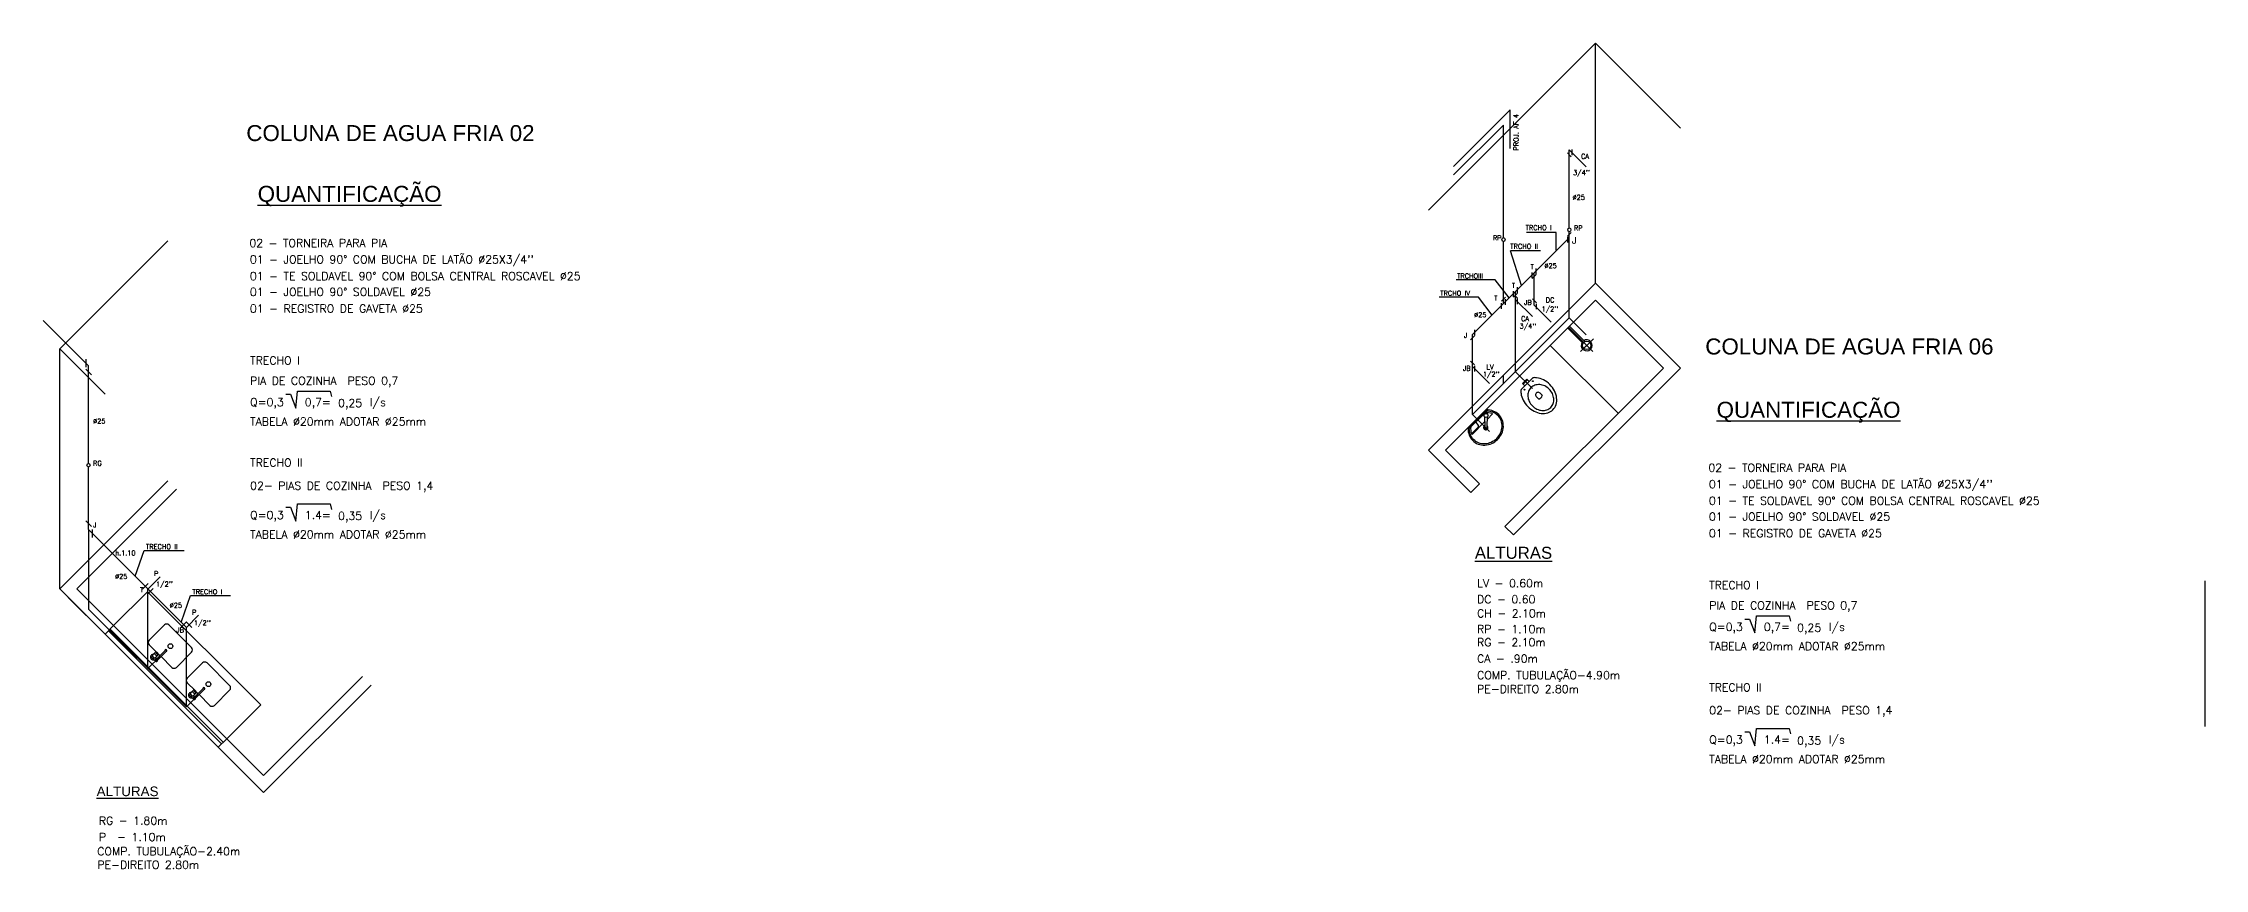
# Model space of a CAD drawing. Extents: x 128 to 467, y 149 to 441.
# Drawn here: x 229.98 to 256.98, y 214.54 to 224.86 of the extents above; entities that cross this region are included whole.
import ezdxf

# ---------------------------------------------------------------- set-up
doc = ezdxf.new("R2010")
doc.units = 0
doc.layers.get('0').update_dxf_attribs({"linetype": 'CONTINUOUS'})
for name, color, linetype in [('BAN', 11, 'CONTINUOUS'), ('COZ', 1, 'CONTINUOUS'), ('CT', 8, 'CONTINUOUS'), ('L1', 2, 'CONTINUOUS'), ('PAREDE', 7, 'CONTINUOUS'), ('PEÇAS', 2, 'CONTINUOUS'), ('T1', 3, 'CONTINUOUS'), ('TUBULAÇÃO', 5, 'CONTINUOUS')]:
    doc.layers.add(name, color=color, linetype=linetype)
doc.styles.add('ARIAL', font='arial.ttf')
doc.styles.add('STYLE1', font='simplex.shx')

# ---------------------------------------------------------------- blocks, each defined once
blk = doc.blocks.new('PIAENCOL')
at = {"layer": 'COZ'}
for p, q in [((0.051, 0), (0.051, 0.044)), ((0.066, 0.073), (0.073, 0.073)), ((0.066, 0.038), (0.073, 0.038)), ((0.066, 0.01), (0.236, 0.01)), ((0.081, 0.01), (0.081, 0.031)), ((0.086, 0.08), (0.123, 0.08)), ((0.086, 0.03), (0.123, 0.03)), ((0.14, 0.2), (0.14, 0.062)), ((0.14, 0.048), (0.14, 0.01)), ((0.45, 0.24), (0.18, 0.24)), ((0.49, -0.2), (0.49, 0.2)), ((0.066, -0.01), (0.236, -0.01)), ((0.14, -0.01), (0.14, -0.2)), ((0.45, -0.24), (0.18, -0.24))]:
    blk.add_line(p, q, dxfattribs=at)
blk.add_lwpolyline([(0.086, 0.08, 0.133256), (0.079, 0.078, 0.106756), (0.073, 0.073, 0.082828), (0.069, 0.065, 0.071352), (0.068, 0.055, 0.071352), (0.069, 0.045, 0.082828), (0.073, 0.037, 0.106756), (0.079, 0.032, 0.133256), (0.086, 0.03, 0.133256)], format="xyb", dxfattribs=at)
for points in [[(0.123, 0.03, 0.133256), (0.13, 0.032, 0.106756), (0.136, 0.037, 0.082828), (0.139, 0.045, 0.071352), (0.141, 0.055, 0.071352), (0.139, 0.065, 0.082828), (0.136, 0.073, 0.106756), (0.13, 0.078, 0.133256), (0.123, 0.08, 0.133256), (0.117, 0.078, 0.106756), (0.111, 0.073, 0.082828), (0.107, 0.065, 0.071352), (0.105, 0.055, 0.071352), (0.107, 0.045, 0.082828), (0.111, 0.037, 0.106756), (0.117, 0.032, 0.133256)], [(0.131, 0.063, 0.133256), (0.129, 0.062, 0.106756), (0.127, 0.06, 0.082828), (0.126, 0.058, 0.071352), (0.125, 0.055, 0.071352), (0.126, 0.052, 0.082828), (0.127, 0.05, 0.106756), (0.129, 0.048, 0.133256), (0.131, 0.048, 0.133256), (0.133, 0.048, 0.106756), (0.134, 0.05, 0.082828), (0.135, 0.052, 0.071352), (0.136, 0.055, 0.071352), (0.135, 0.058, 0.082828), (0.134, 0.06, 0.106756), (0.133, 0.062, 0.133256)]]:
    blk.add_lwpolyline(points, format="xyb", close=True, dxfattribs=at)
blk.add_circle((0.315, 0), 0.03, dxfattribs=at)
for centre, radius, start, end in [((0.066, 0.055), 0.035, 45.5847, 244.6231), ((0.066, 0.055), 0.0175, 90, 204.62), ((0.041, 0.044), 0.01, 0, 24.62), ((0.066, 0.055), 0.0175, 211.0027, 270), ((0.066, 0), 0.015, 41.8103, 318.1897), ((0.066, 0), 0.01, 90.0002, 270.0002), ((0.066, 0.055), 0.035, 295.3769, 314.4153), ((0.18, 0.2), 0.04, 90, 180), ((0.236, 0), 0.0125, 233.1301, 126.8699), ((0.236, 0), 0.01, 270.0001, 90.0001), ((0.45, 0.2), 0.04, 0, 90), ((0.18, -0.2), 0.04, 180, 270), ((0.45, -0.2), 0.04, 270, 0)]:
    blk.add_arc(centre, radius, start, end, dxfattribs=at)
blk = doc.blocks.new('VAS-E-PL')
at = {"layer": 'BAN'}
for p, q in [((0.14, 0.037), (0.1, 0.037)), ((0.1, 0.037), (0.1, -0.038)), ((0.11, 0.037), (0.11, -0.038)), ((0.14, 0.105), (0.14, -0.105)), ((0.341, 0.031), (0.381, 0.031)), ((0.14, -0.038), (0.1, -0.038)), ((0.343, -0.032), (0.381, -0.032))]:
    blk.add_line(p, q, dxfattribs=at)
for points in [[(0.6, 0, 0.122907), (0.582, 0.072, 0.10548), (0.527, 0.138, 0.087588), (0.448, 0.179, 0.078107), (0.35, 0.195, 0.078107), (0.252, 0.179, 0.087588), (0.173, 0.138, 0.056618), (0.14, 0.105, 0.122907)], [(0.14, -0.105, 0.056618), (0.173, -0.138, 0.087588), (0.252, -0.179, 0.078107), (0.35, -0.195, 0.078107), (0.448, -0.179, 0.087588), (0.527, -0.138, 0.10548), (0.582, -0.072, 0.122907), (0.6, 0, 0.122907)]]:
    blk.add_lwpolyline(points, format="xyb", dxfattribs=at)
blk.add_lwpolyline([(0.21, 0, 0.114163), (0.223, -0.055, 0.103661), (0.261, -0.105, 0.091605), (0.317, -0.137, 0.084587), (0.385, -0.148, 0.084587), (0.453, -0.137, 0.091605), (0.509, -0.105, 0.103661), (0.547, -0.055, 0.114163), (0.56, 0, 0.114163), (0.547, 0.055, 0.103661), (0.509, 0.105, 0.091605), (0.453, 0.137, 0.084587), (0.385, 0.148, 0.084587), (0.317, 0.137, 0.091605), (0.261, 0.105, 0.103661), (0.223, 0.055, 0.114163)], format="xyb", close=True, dxfattribs=at)
for centre in [(0.17, 0.075), (0.17, -0.075)]:
    blk.add_circle(centre, 0.005, dxfattribs=at)
for centre, radius, start, end in [((0.336, -0.001), 0.0316, 81.9676, 282.3031), ((0.31, -0.001), 0.0772, 336.3943, 23.8881)]:
    blk.add_arc(centre, radius, start, end, dxfattribs=at)
blk = doc.blocks.new('LVT-E-PL')
at = {"layer": 'BAN'}
for p, q in [((0, -0.161), (0, 0.161)), ((0.012, 0.117), (0.037, 0.143)), ((0.025, 0.13), (0.012, 0.117)), ((0.015, 0.12), (0.015, 0.155)), ((0.015, -0.155), (0.015, 0.111)), ((0.025, 0.13), (0.037, 0.143)), ((0.09, 0.09), (0.09, 0.182)), ((0.09, -0.182), (0.09, 0.041)), ((0.016, -0.041), (0.068, -0.049)), ((0.081, -0.063), (0.081, -0.169)), ((0.16, -0.017), (0.172, -0.006)), ((0.166, -0.012), (0.172, -0.006))]:
    blk.add_line(p, q, dxfattribs=at)
for points in [[(0.15, -0.23, 0.106878), (0.229, -0.213, 0.101579), (0.298, -0.163, 0.094885), (0.344, -0.089, 0.090639), (0.36, 0, 0.090639), (0.344, 0.089, 0.094885), (0.298, 0.163, 0.101579), (0.229, 0.213, 0.106878), (0.15, 0.23, 0.106878), (0.071, 0.213, 0.101579), (0.002, 0.163, 0.002445), (0, 0.161, 0.090639)], [(0.345, 0, 0.090639), (0.329, 0.084, 0.094885), (0.287, 0.152, 0.101579), (0.223, 0.199, 0.106878), (0.149, 0.214, 0.106878), (0.076, 0.198, 0.09704), (0.014, 0.154, 0.002445)], [(0.09, 0.182, 0.009707), (0.084, 0.18, 0.128419), (0.015, 0.123, 0.09704)], [(0, -0.161, 0.002445), (0.002, -0.163, 0.101579), (0.071, -0.213, 0.106878), (0.15, -0.23, 0.106878)], [(0.345, 0, -0.090639), (0.329, -0.084, -0.094885), (0.287, -0.152, -0.101579), (0.223, -0.199, -0.106878), (0.149, -0.214, -0.106878), (0.076, -0.198, -0.09704), (0.014, -0.154, -0.002445)], [(0.09, -0.182, -0.009707), (0.084, -0.18, -0.128419), (0.015, -0.123, -0.09704)]]:
    blk.add_lwpolyline(points, format="xyb", dxfattribs=at)
blk.add_lwpolyline([(0.166, -0.012), (0.16, -0.017)], dxfattribs=at)
for radius in [0.025, 0.024]:
    blk.add_circle((0.046, 0.109), radius, dxfattribs=at)
for centre, radius, start, end in [((0.013, 0.116), 0.002, 135, 225.8897), ((1.995, 2.16), 2.85, 225.8897, 226.1438), ((0.039, 0.141), 0.002, 44.1103, 135), ((-2.006, -1.841), 2.85, 43.8562, 44.1103), ((1.995, 2.16), 2.85, 226.7805, 229.839), ((-2.006, -1.841), 2.85, 40.161, 43.2195), ((0.15, 0), 0.0275, 157.2377, 98.6111), ((0.15, 0), 0.0225, 161.4832, 90.139), ((0.066, -0.063), 0.015, 0, 81.85), ((0.159, -0.016), 0.002, 229.839, 315), ((0.17, -0.004), 0.002, 315, 40.161)]:
    blk.add_arc(centre, radius, start, end, dxfattribs=at)
blk = doc.blocks.new('CH-MV')
at = {"layer": 'BAN'}
for p, q in [((0.111, 0.322), (-0.118, 0.322)), ((-0.053, 0.322), (0.111, 0.322)), ((-0.015, 0), (-0.015, 0.271)), ((0, 0), (0, 0.433)), ((0.015, 0), (0.015, 0.271))]:
    blk.add_line(p, q, dxfattribs=at)
blk.add_circle((0, 0.322), 0.0533, dxfattribs=at)
blk.add_arc((0, 0.322), 0.0683, 282.6812, 257.3188, dxfattribs=at)

msp = doc.modelspace()

# ---------------------------------------------------------------- linework, layer by layer
for p, q in [((249.044, 221.431), (249.044, 222.431)), ((248.372, 220.758), (248.372, 221.658)), ((247.835, 220.221), (249.044, 221.431)), ((249.044, 221.431), (249.256, 221.219)), ((247.835, 220.221), (247.835, 220.821)), ((247.835, 220.221), (247.835, 220.821)), ((248.372, 220.758), (248.584, 220.546)), ((247.835, 220.221), (248.047, 220.009))]:
    msp.add_line(p, q)
at = {"layer": 'CT'}
msp.add_line((256.984, 218.145), (256.984, 216.321), dxfattribs=at)
at = {"layer": 'L1'}
for p, q in [((230.507, 220.79), (230.578, 220.719)), ((230.508, 220.915), (230.508, 220.815)), ((230.507, 218.894), (230.578, 218.823)), ((230.59, 218.787), (230.59, 218.687)), ((231.126, 218.201), (231.236, 218.523)), ((231.236, 218.523), (231.736, 218.523)), ((231.217, 218.039), (231.288, 218.109)), ((231.281, 217.975), (231.352, 218.046)), ((231.706, 217.637), (231.815, 217.959)), ((231.815, 217.959), (232.316, 217.959)), ((231.697, 217.559), (231.768, 217.629)), ((231.835, 217.56), (231.764, 217.631))]:
    msp.add_line(p, q, dxfattribs=at)
at = {"layer": 'PAREDE'}
for p, q in [((247.285, 222.778), (249.371, 224.864)), ((249.371, 224.864), (250.432, 223.804)), ((249.371, 221.864), (249.371, 224.864)), ((230.184, 221.043), (231.535, 222.394)), ((247.285, 219.778), (249.371, 221.864)), ((249.371, 221.864), (250.432, 220.804)), ((247.497, 219.778), (249.371, 221.652)), ((249.371, 221.652), (250.22, 220.804)), ((230.184, 218.043), (230.184, 221.043)), ((230.184, 221.043), (230.749, 220.477)), ((248.805, 221.087), (249.654, 220.238)), ((250.22, 220.804), (248.24, 218.824)), ((250.432, 220.804), (248.346, 218.718)), ((247.815, 219.248), (247.285, 219.778)), ((247.922, 219.354), (247.497, 219.778)), ((230.184, 218.043), (231.535, 219.394)), ((247.922, 219.354), (247.815, 219.248)), ((230.396, 218.043), (231.641, 219.288)), ((230.542, 218.784), (230.542, 217.79)), ((248.346, 218.718), (248.24, 218.824)), ((230.184, 218.043), (230.749, 217.477)), ((230.396, 218.043), (230.855, 217.584)), ((230.855, 217.584), (231.28, 218.008)), ((231.28, 218.008), (232.694, 216.594)), ((231.285, 217.047), (231.285, 218.041)), ((230.29, 217.937), (230.749, 217.477)), ((230.542, 217.79), (231.765, 216.568)), ((230.855, 217.584), (230.749, 217.477)), ((230.749, 217.477), (232.164, 216.063)), ((230.792, 217.52), (232.206, 216.106)), ((230.813, 217.541), (232.227, 216.127)), ((230.855, 217.584), (232.27, 216.169)), ((231.765, 216.568), (231.765, 217.561)), ((231.285, 217.047), (231.436, 217.199)), ((232.729, 215.71), (233.967, 216.947)), ((231.765, 216.568), (231.916, 216.719)), ((232.729, 215.498), (234.073, 216.841)), ((232.27, 216.169), (232.694, 216.594)), ((232.27, 216.169), (232.164, 216.063)), ((232.164, 216.063), (232.729, 215.498)), ((232.27, 216.169), (232.729, 215.71))]:
    msp.add_line(p, q, dxfattribs=at)
at = {"layer": 'PEÇAS'}
for p, q in [((249.02, 223.495), (249.069, 223.445)), ((249.077, 223.534), (249.077, 223.464)), ((248.879, 222.499), (248.509, 222.499)), ((248.879, 222.278), (248.879, 222.499)), ((249.02, 222.451), (249.069, 222.5)), ((249.023, 222.445), (249.023, 222.375)), ((248.683, 222.269), (248.309, 222.269)), ((248.449, 221.835), (248.309, 222.269)), ((248.626, 222.047), (248.626, 221.977)), ((248.119, 221.905), (247.629, 221.905)), ((248.294, 221.68), (248.119, 221.905)), ((248.342, 221.764), (248.342, 221.694)), ((248.347, 221.691), (248.397, 221.74)), ((248.393, 221.815), (248.393, 221.745)), ((248.575, 221.996), (248.575, 221.926)), ((248.58, 221.923), (248.629, 221.973)), ((247.908, 221.69), (247.417, 221.69)), ((248.082, 221.466), (247.908, 221.69)), ((248.192, 221.613), (248.192, 221.543)), ((248.197, 221.641), (248.246, 221.69)), ((248.243, 221.664), (248.243, 221.594)), ((248.397, 221.679), (248.372, 221.704)), ((248.393, 221.674), (248.393, 221.604)), ((248.635, 221.618), (248.586, 221.668)), ((248.631, 221.608), (248.631, 221.538)), ((247.81, 221.158), (247.86, 221.207)), ((247.858, 221.28), (247.858, 221.21)), ((247.81, 220.891), (247.86, 220.842)), ((247.858, 220.831), (247.858, 220.761))]:
    msp.add_line(p, q, dxfattribs=at)
for centre in [(249.044, 222.531), (248.222, 222.408), (230.542, 219.59)]:
    msp.add_ellipse(centre, major_axis=(0, -0.0256), ratio=0.782398, dxfattribs=at)
at = {"layer": 'T1'}
for p, q in [((233.008, 220.475), (233.066, 220.475)), ((233.066, 220.475), (233.133, 220.301)), ((233.133, 220.301), (233.155, 220.515)), ((233.155, 220.515), (233.562, 220.515)), ((233.562, 220.515), (233.579, 220.448)), ((233.008, 219.064), (233.066, 219.064)), ((233.066, 219.064), (233.133, 218.89)), ((233.133, 218.89), (233.155, 219.104)), ((233.155, 219.104), (233.562, 219.104)), ((233.562, 219.104), (233.579, 219.037)), ((251.363, 217.492), (251.385, 217.706)), ((251.385, 217.706), (251.791, 217.706)), ((251.791, 217.706), (251.809, 217.64)), ((251.238, 217.666), (251.296, 217.666)), ((251.296, 217.666), (251.363, 217.492)), ((251.238, 216.255), (251.296, 216.255)), ((251.296, 216.255), (251.363, 216.081)), ((251.363, 216.081), (251.385, 216.296)), ((251.385, 216.296), (251.791, 216.296)), ((251.791, 216.296), (251.809, 216.229))]:
    msp.add_line(p, q, dxfattribs=at)
at = {"layer": 'TUBULAÇÃO'}
for p, q in [((247.598, 223.323), (248.307, 224.033)), ((248.307, 223.547), (248.307, 224.033)), ((247.598, 223.217), (248.222, 223.841)), ((248.222, 222.434), (248.222, 223.841)), ((249.044, 222.556), (249.044, 223.531)), ((249.044, 223.531), (249.256, 223.319)), ((247.835, 221.221), (249.044, 222.431)), ((248.222, 221.608), (248.222, 222.383)), ((249.044, 222.431), (249.044, 222.505)), ((249.044, 222.431), (249.044, 222.505)), ((248.372, 221.658), (248.372, 221.758)), ((248.605, 221.591), (248.605, 221.991)), ((248.372, 221.658), (248.584, 221.446)), ((248.605, 221.591), (248.817, 221.379)), ((229.977, 221.397), (230.542, 220.831)), ((247.835, 220.821), (247.835, 221.221)), ((230.542, 219.616), (230.542, 220.831)), ((247.835, 220.821), (248.047, 220.609)), ((248.222, 220.608), (248.222, 220.715)), ((230.542, 218.784), (230.542, 219.565)), ((230.542, 218.784), (231.765, 217.561)), ((231.285, 218.041), (231.436, 218.192)), ((231.765, 217.561), (231.916, 217.713))]:
    msp.add_line(p, q, dxfattribs=at)

# ---------------------------------------------------------------- block references
for name, p, rotation in [('CH-MV', (249.034, 221.315), 225), ('VAS-E-PL', (248.416, 220.707), 315), ('LVT-E-PL', (247.894, 220.166), 315)]:
    msp.add_blockref(name, p, dxfattribs=dict(rotation=rotation))
at = {"layer": 'PAREDE', "rotation": 45}
for p in [(231.343, 217.104), (231.818, 216.629)]:
    msp.add_blockref('PIAENCOL', p, dxfattribs=at)

# ---------------------------------------------------------------- texts
at = {"layer": 'T1', "style": 'STYLE1'}
msp.add_text('PROJ. AF 4', height=0.06, rotation=90, dxfattribs=at).set_placement((248.409, 223.521))
at = {"layer": 'T1'}
for s, height, style, p in [('COLUNA DE AGUA FRIA 02', 0.2, 'ARIAL', (232.514, 223.641)), ('CA', 0.06, 'STYLE1', (249.192, 223.42)), ('%%UQUANTIFICAÇÃO', 0.2, 'ARIAL', (232.656, 222.881)), ("3/4''", 0.06, 'STYLE1', (249.091, 223.216)), ('%%C25', 0.06, 'STYLE1', (249.085, 222.908)), ('TRCHO I', 0.06, 'STYLE1', (248.499, 222.529)), ('RP', 0.06, 'STYLE1', (249.102, 222.524)), ('02 - TORNEIRA PARA PIA', 0.1, 'STYLE1', (232.552, 222.315)), ('RP', 0.06, 'STYLE1', (248.089, 222.401)), ('TRCHO II', 0.06, 'STYLE1', (248.307, 222.295)), ('J', 0.08, 'STYLE1', (249.079, 222.359)), ("01 - JOELHO 90° COM BUCHA DE LATÃO %%C25X3/4''", 0.1, 'STYLE1', (232.559, 222.111)), ('01 - TE SOLDAVEL 90° COM BOLSA CENTRAL ROSCAVEL %%C25', 0.1, 'STYLE1', (232.559, 221.903)), ('T', 0.06, 'STYLE1', (248.559, 222.038)), ('%%C25', 0.06, 'STYLE1', (248.733, 222.052)), ('01 - JOELHO 90° SOLDAVEL %%C25', 0.1, 'STYLE1', (232.559, 221.705)), ('TRCHO IV', 0.06, 'STYLE1', (247.432, 221.709)), ('TRCHOIII', 0.06, 'STYLE1', (247.643, 221.924)), ('T', 0.06, 'STYLE1', (248.327, 221.806)), ('01 - REGISTRO DE GAVETA %%C25', 0.1, 'STYLE1', (232.559, 221.497)), ('%%C25', 0.06, 'STYLE1', (247.855, 221.439)), ('T', 0.06, 'STYLE1', (248.105, 221.647)), ('JB', 0.06, 'STYLE1', (248.479, 221.593)), ("1/2''", 0.06, 'STYLE1', (248.697, 221.512)), ('DC', 0.06, 'STYLE1', (248.75, 221.624)), ('J', 0.06, 'STYLE1', (247.728, 221.182)), ("3/4''", 0.06, 'STYLE1', (248.423, 221.297)), ('CA', 0.06, 'STYLE1', (248.442, 221.391)), ('TRECHO I', 0.1, 'STYLE1', (232.562, 220.848)), ('COLUNA DE AGUA FRIA 06', 0.2, 'ARIAL', (250.743, 220.973)), ('PIA DE COZINHA  PESO 0,7', 0.1, 'STYLE1', (232.562, 220.595)), ('JB', 0.06, 'STYLE1', (247.716, 220.77)), ("1/2''", 0.06, 'STYLE1', (247.963, 220.698)), ('LV', 0.06, 'STYLE1', (248.009, 220.786)), ('Q=0,3', 0.1, 'STYLE1', (232.562, 220.327)), ('0,7=', 0.1, 'STYLE1', (233.245, 220.327)), ('0,25', 0.1, 'STYLE1', (233.661, 220.316)), ('l/s', 0.1, 'STYLE1', (234.056, 220.327)), ('%%UQUANTIFICAÇÃO', 0.2, 'ARIAL', (250.885, 220.182)), ('%%c25', 0.06, 'STYLE1', (230.6, 220.11)), ('TABELA %%C20mm ADOTAR %%c25mm', 0.1, 'STYLE1', (232.562, 220.084)), ('RG', 0.06, 'STYLE1', (230.6, 219.583)), ('TRECHO II', 0.1, 'STYLE1', (232.562, 219.571)), ('02 - TORNEIRA PARA PIA', 0.1, 'STYLE1', (250.782, 219.507)), ('02- PIAS DE COZINHA  PESO 1,4', 0.1, 'STYLE1', (232.562, 219.283)), ("01 - JOELHO 90° COM BUCHA DE LATÃO %%C25X3/4''", 0.1, 'STYLE1', (250.789, 219.302)), ('l/s', 0.1, 'STYLE1', (234.056, 218.916)), ('01 - TE SOLDAVEL 90° COM BOLSA CENTRAL ROSCAVEL %%C25', 0.1, 'STYLE1', (250.789, 219.095)), ('J', 0.06, 'STYLE1', (230.6, 218.813)), ('TABELA %%C20mm ADOTAR %%c25mm', 0.1, 'STYLE1', (232.562, 218.673)), ('Q=0,3', 0.1, 'STYLE1', (232.562, 218.916)), ('1.4=', 0.1, 'STYLE1', (233.245, 218.916)), ('0,35', 0.1, 'STYLE1', (233.661, 218.905)), ('01 - JOELHO 90° SOLDAVEL %%C25', 0.1, 'STYLE1', (250.789, 218.896)), ('01 - REGISTRO DE GAVETA %%C25', 0.1, 'STYLE1', (250.789, 218.688)), ('h.1.10', 0.06, 'STYLE1', (230.876, 218.461)), ('TRECHO II', 0.06, 'STYLE1', (231.261, 218.541)), ('%%UALTURAS', 0.15, 'ARIAL', (247.864, 218.419)), ('%%C25', 0.06, 'STYLE1', (230.873, 218.168)), ('P', 0.06, 'STYLE1', (231.362, 218.205)), ('T', 0.06, 'STYLE1', (231.187, 218)), ("1/2''", 0.06, 'STYLE1', (231.386, 218.074)), ('TRECHO I', 0.06, 'STYLE1', (231.841, 217.977)), ('LV - 0.60m', 0.1, 'STYLE1', (247.892, 218.064)), ('DC - 0.60', 0.1, 'STYLE1', (247.892, 217.863)), ('TRECHO I', 0.1, 'STYLE1', (250.792, 218.04)), ('%%C25', 0.06, 'STYLE1', (231.556, 217.807)), ('P', 0.06, 'STYLE1', (231.836, 217.719)), ('CH - 2.10m', 0.1, 'STYLE1', (247.892, 217.687)), ('PIA DE COZINHA  PESO 0,7', 0.1, 'STYLE1', (250.792, 217.786)), ('JB', 0.06, 'STYLE1', (231.64, 217.499)), ("1/2''", 0.06, 'STYLE1', (231.86, 217.588)), ('RP - 1.10m', 0.1, 'STYLE1', (247.892, 217.49)), ('RG - 2.10m', 0.1, 'STYLE1', (247.892, 217.325)), ('Q=0,3', 0.1, 'STYLE1', (250.792, 217.518)), ('0,7=', 0.1, 'STYLE1', (251.475, 217.518)), ('0,25', 0.1, 'STYLE1', (251.891, 217.507)), ('l/s', 0.1, 'STYLE1', (252.285, 217.518)), ('CA - .90m', 0.1, 'STYLE1', (247.892, 217.121)), ('TABELA %%C20mm ADOTAR %%c25mm', 0.1, 'STYLE1', (250.792, 217.276)), ('COMP. TUBULAÇÃO-4.90m', 0.1, 'STYLE1', (247.892, 216.914)), ('PE-DIREITO 2.80m', 0.1, 'STYLE1', (247.892, 216.741)), ('TRECHO II', 0.1, 'STYLE1', (250.792, 216.762)), ('02- PIAS DE COZINHA  PESO 1,4', 0.1, 'STYLE1', (250.792, 216.475)), ('Q=0,3', 0.1, 'STYLE1', (250.792, 216.108)), ('1.4=', 0.1, 'STYLE1', (251.475, 216.108)), ('0,35', 0.1, 'STYLE1', (251.891, 216.096)), ('l/s', 0.1, 'STYLE1', (252.285, 216.108)), ('TABELA %%C20mm ADOTAR %%c25mm', 0.1, 'STYLE1', (250.792, 215.865)), ('%%UALTURAS', 0.12, 'ARIAL', (230.644, 215.452)), ('RG - 1.80m', 0.1, 'STYLE1', (230.672, 215.095)), ('P  - 1.10m', 0.1, 'STYLE1', (230.672, 214.891)), ('COMP. TUBULAÇÃO-2.40m', 0.1, 'STYLE1', (230.652, 214.712)), ('PE-DIREITO 2.80m', 0.1, 'STYLE1', (230.653, 214.544))]:
    msp.add_text(s, height=height, dxfattribs=dict(at, style=style)).set_placement(p)

doc.saveas('drawing.dxf')
